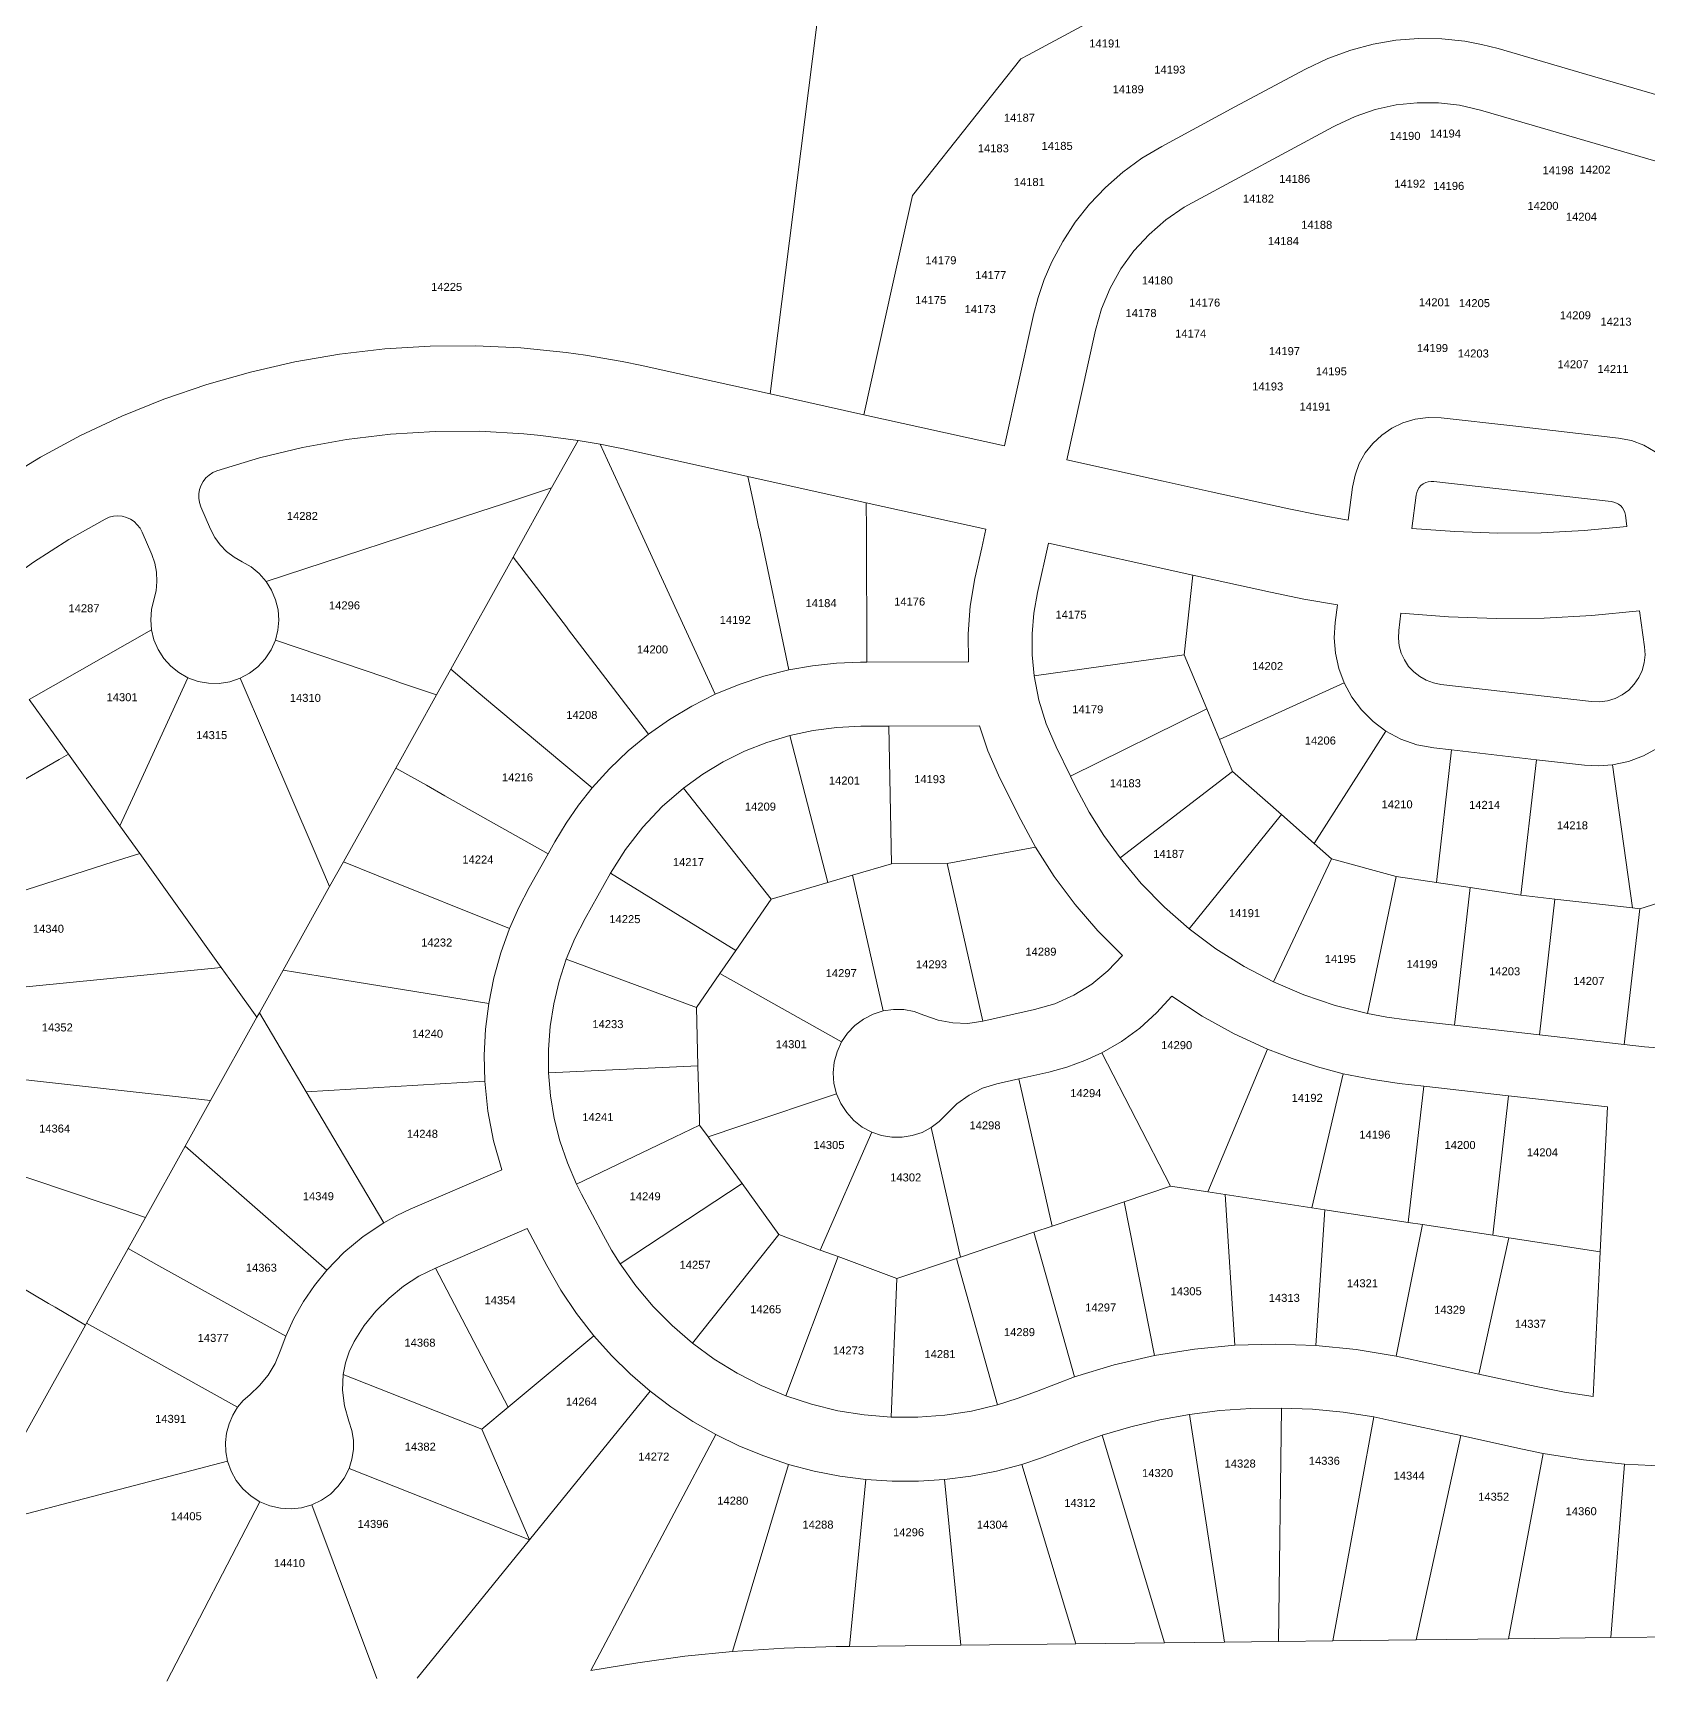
# Model space of a CAD drawing. Header units: feet. Extents: x 865220 to 2866543, y -2240498 to 973965.
# Drawn here: x 2856138 to 2857651, y 963421 to 964966 of the extents above; entities that cross this region are included whole.
import ezdxf
from ezdxf.enums import TextEntityAlignment as Align

# ---------------------------------------------------------------- set-up
doc = ezdxf.new("R2010")
doc.units = ezdxf.units.FT
doc.header["$LTSCALE"] = 0.015
doc.header["$MEASUREMENT"] = 0
doc.layers.add('Dakota County Addresses', color=7, linetype='Continuous')
doc.layers.add('Dakota County Parcels', color=7, linetype='Continuous')
doc.styles.add('Dimensions 100', font='arial.ttf')

# ---------------------------------------------------------------- blocks, each defined once
blk = doc.blocks.new('ACMAP_ANN_TEMPLATE_Dakota County Addresses')
at = {"layer": 'Dakota County Addresses', "style": 'Dimensions 100'}
blk.add_attdef('DakotaCountyAddress', text='', height=50, dxfattribs=at).set_placement((0, 0), align=Align.CENTER)

msp = doc.modelspace()

# ---------------------------------------------------------------- linework, layer by layer
at = {"layer": 'Dakota County Parcels', "lineweight": 5, "ltscale": 100}
for p, q in [((2856906.6, 965242.1), (2856828.7, 964627.4)), ((2857200.3, 965015.1), (2857070.8, 964945.4)), ((2857070.8, 964945.4), (2857063.6, 964941.5)), ((2857599.4, 964925.4), (2857511, 964951.1)), ((2857063.6, 964941.5), (2856962.1, 964813.4)), ((2857330.3, 964931.9), (2857264.2, 964896.4)), ((2857725, 964888.8), (2857599.4, 964925.4)), ((2857264.2, 964896.4), (2857195.7, 964859.5)), ((2857525.7, 964884.3), (2857494.3, 964893.5)), ((2857668.4, 964842.8), (2857525.7, 964884.3)), ((2857356.3, 964877.8), (2857224.1, 964806.7)), ((2857358.7, 964879.1), (2857356.3, 964877.8)), ((2856962.1, 964813.4), (2856943.5, 964729.5)), ((2857224.1, 964806.7), (2857216.7, 964802.5)), ((2856943.5, 964729.5), (2856916.6, 964607.9)), ((2857075.2, 964700.1), (2857048.3, 964578.8)), ((2857075.2, 964700.3), (2857075.2, 964700.1)), ((2857133.7, 964687.1), (2857106.8, 964565.8)), ((2856708.7, 964654), (2856690.1, 964657.9)), ((2856916.6, 964607.9), (2856828.7, 964627.4)), ((2857048.3, 964578.8), (2856916.6, 964607.9)), ((2857457.4, 964605.1), (2857524.6, 964597.4)), ((2857623.7, 964586.1), (2857524.6, 964597.4)), ((2856624.1, 964539.3), (2856649, 964583.9)), ((2856669.7, 964580.4), (2856649, 964583.9)), ((2856808, 964550.1), (2856691.4, 964575.9)), ((2857197.1, 964545.8), (2857106.8, 964565.8)), ((2856918.9, 964525.5), (2856808, 964550.1)), ((2857242.1, 964535.8), (2857197.1, 964545.8)), ((2857450.6, 964545.5), (2857616.9, 964526.5)), ((2856588.1, 964474.5), (2856624.1, 964539.3)), ((2857242.1, 964535.8), (2857314.8, 964519.7)), ((2857370.5, 964509.1), (2857374.5, 964540.1)), ((2857430, 964501.4), (2857434, 964532.5)), ((2856304.5, 964500.7), (2856295.5, 964521.7)), ((2856556.8, 964517.2), (2856356.7, 964451.5)), ((2857030.9, 964500.7), (2856918.9, 964525.5)), ((2857630.1, 964513.8), (2857631.6, 964503.2)), ((2856249.4, 964477), (2856240.4, 964498)), ((2857089.5, 964487.7), (2857079.2, 964441.4)), ((2857224.8, 964457.7), (2857089.5, 964487.7)), ((2856529.5, 964369.3), (2856588.1, 964474.5)), ((2857224.8, 964457.7), (2857216.8, 964383)), ((2857224.8, 964457.7), (2857297.5, 964441.6)), ((2857360.3, 964429.7), (2857358.2, 964413.3)), ((2857419.8, 964422), (2857417.7, 964405.6)), ((2857648.1, 964390.3), (2857643.2, 964424)), ((2856134.7, 964341.1), (2856249.2, 964406.3)), ((2856468.6, 964361.5), (2856365.2, 964396.6)), ((2856919.4, 964375.9), (2856913.5, 964375.9)), ((2857014.6, 964376.3), (2856919.4, 964375.9)), ((2857216.8, 964383), (2857076.2, 964363.3)), ((2857216.8, 964383), (2857237.8, 964332.2)), ((2856231.4, 964248.2), (2856283.3, 964361.4)), ((2856381.5, 964245.9), (2856332.1, 964360.9)), ((2856516.1, 964345.3), (2856529.5, 964369.3)), ((2856478, 964276.8), (2856516.1, 964345.3)), ((2857249.7, 964303.5), (2857366.7, 964356.5)), ((2857457.3, 964355.2), (2857598.5, 964339.1)), ((2856171.4, 964289.7), (2856134.7, 964341.1)), ((2857237.8, 964332.2), (2857110.1, 964269.3)), ((2857237.8, 964332.2), (2857249.7, 964303.5)), ((2856939.9, 964316), (2856913.7, 964315.9)), ((2857025, 964316.3), (2856939.9, 964316)), ((2856942.5, 964187.1), (2856939.9, 964316)), ((2856847.1, 964307.3), (2856882.8, 964169.5)), ((2857096.7, 964296.7), (2857110.1, 964269.3)), ((2857249.7, 964303.5), (2857262.1, 964273.6)), ((2857338.4, 964206.2), (2857405.8, 964311.4)), ((2856190.1, 964263.6), (2856171.4, 964289.7)), ((2857450.5, 964295.6), (2857467.3, 964293.7)), ((2857453.1, 964169.5), (2857467.3, 964293.7)), ((2857467.3, 964293.7), (2857546.7, 964284.6)), ((2857532.3, 964157.5), (2857546.7, 964284.6)), ((2857546.7, 964284.6), (2857591.8, 964279.5)), ((2856429, 964188.9), (2856478, 964276.8)), ((2857042.8, 964270.2), (2857061.5, 964232.3)), ((2857110.1, 964269.3), (2857115.6, 964258.3)), ((2857262.1, 964273.6), (2857156.6, 964192.5)), ((2857308, 964233.1), (2857262.1, 964273.6)), ((2857636.8, 964145.6), (2857618.1, 964279.8)), ((2856219.6, 964222.5), (2856190.1, 964263.6)), ((2856829.7, 964153.8), (2856747.6, 964257.9)), ((2856219.6, 964222.5), (2856231.4, 964248.2)), ((2856238.1, 964196.7), (2856219.6, 964222.5)), ((2857077.5, 964202.6), (2857061.5, 964232.3)), ((2857308, 964233.1), (2857221.5, 964126)), ((2857338.4, 964206.2), (2857308, 964233.1)), ((2856627, 964207.5), (2856620.9, 964196.5)), ((2857338.4, 964206.2), (2857354.9, 964191.6)), ((2856213.4, 964188.8), (2856089.6, 964149)), ((2856238.1, 964196.7), (2856213.4, 964188.8)), ((2856314.6, 964089.8), (2856238.1, 964196.7)), ((2856416.1, 964165.6), (2856429, 964188.9)), ((2856620.9, 964196.5), (2856603.1, 964164.9)), ((2856994.8, 964187.3), (2857077.5, 964202.6)), ((2857300.3, 964076.5), (2857354.9, 964191.6)), ((2857354.9, 964191.6), (2857415.4, 964175.2)), ((2856679.3, 964178.1), (2856655.4, 964135.6)), ((2856679.3, 964178.1), (2856796.7, 964105.9)), ((2856882.8, 964169.5), (2856906, 964176.3)), ((2856906, 964176.3), (2856942.5, 964187.1)), ((2856934.7, 964049.1), (2856906, 964176.3)), ((2856942.5, 964187.1), (2856994.8, 964187.3)), ((2857028.1, 964039.4), (2856994.8, 964187.3)), ((2857415.4, 964175.2), (2857388.4, 964046.8)), ((2857415.4, 964175.2), (2857453.1, 964169.5)), ((2856372.5, 964087.4), (2856416.1, 964165.6)), ((2856829.7, 964153.8), (2856882.8, 964169.5)), ((2857453.1, 964169.5), (2857484.8, 964164.7)), ((2857470.1, 964035.7), (2857484.8, 964164.7)), ((2857484.8, 964164.7), (2857532.3, 964157.5)), ((2857532.3, 964157.5), (2857564.1, 964153.8)), ((2857643.6, 964144.8), (2857703.5, 964163.9)), ((2856796.7, 964105.9), (2856829.7, 964153.8)), ((2857549.6, 964026.7), (2857564.1, 964153.8)), ((2857564.1, 964153.8), (2857636.8, 964145.6)), ((2857643.6, 964144.8), (2857629.1, 964017.6)), ((2857636.8, 964145.6), (2857643.6, 964144.8)), ((2856759.7, 964052.3), (2856637.8, 964097.6)), ((2856781.7, 964084.2), (2856796.7, 964105.9)), ((2856235.6, 964082), (2856106.2, 964069.1)), ((2856314.6, 964089.8), (2856235.6, 964082)), ((2856350.3, 964047.4), (2856372.5, 964087.4)), ((2856759.7, 964052.3), (2856781.7, 964084.2)), ((2856895.6, 964020), (2856781.7, 964084.2)), ((2856761.2, 963997.5), (2856759.7, 964052.3)), ((2857076.6, 964050.4), (2857028.1, 964039.4)), ((2856304.4, 963965.1), (2856348, 964043.3)), ((2856348, 964043.3), (2856350.3, 964047.4)), ((2857425, 964040.9), (2857470.1, 964035.7)), ((2857470.1, 964035.7), (2857549.6, 964026.7)), ((2857549.6, 964026.7), (2857629.1, 964017.6)), ((2857139.5, 964009.9), (2857204, 963884.9)), ((2857294.7, 964013.3), (2857238.9, 963879.5)), ((2857629.1, 964017.6), (2857647.9, 964015.5)), ((2856761.2, 963997.5), (2856621.1, 963991.2)), ((2857089.8, 963991.8), (2857061.8, 963985.5)), ((2857336.4, 963864.7), (2857365.8, 963990.3)), ((2856234.9, 963972.9), (2856105.7, 963987.4)), ((2856561.5, 963983.4), (2856394.2, 963973.2)), ((2856466.8, 963850.6), (2856394.2, 963973.2)), ((2857061.8, 963985.5), (2857041.3, 963980.9)), ((2857061.8, 963985.5), (2857092.9, 963847.3)), ((2857441.2, 963978.6), (2857418.2, 963981.2)), ((2857426.7, 963850.9), (2857441.2, 963978.6)), ((2857520.7, 963969.6), (2857441.2, 963978.6)), ((2856280.7, 963922.4), (2856304.4, 963965.1)), ((2857505.8, 963838.8), (2857520.7, 963969.6)), ((2857613.2, 963959.1), (2857520.7, 963969.6)), ((2857606.6, 963823.4), (2857613.2, 963959.1)), ((2856770.6, 963931.1), (2856762.7, 963942)), ((2856924, 963935.6), (2856875.8, 963825)), ((2856979.8, 963939.8), (2857007.2, 963818.4)), ((2856243.5, 963855.6), (2856280.7, 963922.4)), ((2856204.9, 963868.6), (2856088.1, 963907.7)), ((2856577.4, 963900.3), (2856491.6, 963863.2)), ((2856647.3, 963886.8), (2856652.1, 963877.2)), ((2856688.4, 963811.9), (2856802.5, 963887.2)), ((2856802.5, 963887.2), (2856837.1, 963839.4)), ((2857160.5, 963870.2), (2857204, 963884.9)), ((2857238.9, 963879.5), (2857255.1, 963877.1)), ((2856652.1, 963877.2), (2856672.6, 963838.5)), ((2857092.9, 963847.3), (2857160.5, 963870.2)), ((2857160.5, 963870.2), (2857188.8, 963726)), ((2857255.1, 963877.1), (2857336.4, 963864.7)), ((2857255.1, 963877.1), (2857264.1, 963735.8)), ((2857336.4, 963864.7), (2857348.6, 963862.8)), ((2856227.2, 963826.3), (2856243.5, 963855.6)), ((2857348.6, 963862.8), (2857340, 963735.6)), ((2857348.6, 963862.8), (2857426.7, 963850.9)), ((2857440, 963848.8), (2857415.2, 963725.5)), ((2857426.7, 963850.9), (2857440, 963848.8)), ((2857440, 963848.8), (2857505.8, 963838.8)), ((2856152.8, 963775), (2856054.1, 963833.5)), ((2856601.2, 963845.3), (2856515.4, 963808.1)), ((2856601.2, 963845.3), (2856619.6, 963810.5)), ((2856837.1, 963839.4), (2856756.2, 963737.7)), ((2856837.1, 963839.4), (2856875.8, 963825)), ((2857007.2, 963818.4), (2857075.9, 963841.6)), ((2857075.9, 963841.6), (2857092.9, 963847.3)), ((2857075.9, 963841.6), (2857114, 963706)), ((2857520.8, 963836.5), (2857492.9, 963708.7)), ((2857505.8, 963838.8), (2857520.8, 963836.5)), ((2857520.8, 963836.5), (2857606.6, 963823.4)), ((2856188.3, 963756.4), (2856227.2, 963826.3)), ((2856892.4, 963818.8), (2856843.6, 963688.3)), ((2856875.8, 963825), (2856892.4, 963818.8)), ((2856892.4, 963818.8), (2856947.6, 963798.2)), ((2857003.5, 963817.1), (2857007.2, 963818.4)), ((2857600, 963687.7), (2857606.6, 963823.4)), ((2856515.4, 963808.1), (2856583.5, 963677.7)), ((2856947.6, 963798.2), (2857003.5, 963817.1)), ((2857003.5, 963817.1), (2857041.9, 963680)), ((2856947.6, 963798.2), (2856942.1, 963668.3)), ((2856187.3, 963754.6), (2856188.3, 963756.4)), ((2856130.4, 963652.4), (2856187.3, 963754.6)), ((2856374.9, 963744.1), (2856369.8, 963730.1)), ((2856663.7, 963744.6), (2856583.5, 963677.7)), ((2857415.2, 963725.5), (2857424.2, 963723.6)), ((2857424.2, 963723.6), (2857492.9, 963708.7)), ((2856428.8, 963708.4), (2856558.7, 963657)), ((2857078.3, 963692.5), (2857114, 963706)), ((2857492.9, 963708.7), (2857546.4, 963697)), ((2856603.3, 963553.4), (2856716.3, 963692.8)), ((2856583.5, 963677.7), (2856558.7, 963657)), ((2857221.6, 963670.9), (2857254.4, 963457.5)), ((2857308, 963676.9), (2857305, 963458.1)), ((2857394.3, 963668.5), (2857355.9, 963458.7)), ((2857394.3, 963668.5), (2857411.4, 963665)), ((2857411.4, 963665), (2857475.8, 963651)), ((2856603.3, 963553.4), (2856558.7, 963657)), ((2856777.8, 963652.1), (2856660.8, 963430.8)), ((2857140, 963651.5), (2857198.4, 963456.9)), ((2857475.8, 963651), (2857434.1, 963459.6)), ((2857475.8, 963651), (2857533.7, 963638.4)), ((2857553.2, 963634.4), (2857520.5, 963460.6)), ((2857533.7, 963638.4), (2857553.2, 963634.4)), ((2856603.3, 963553.4), (2856434.3, 963620.3)), ((2856846.1, 963624.1), (2856793.4, 963448.6)), ((2857064.7, 963624.1), (2857115.2, 963455.9)), ((2857629.2, 963624.4), (2857616.6, 963461.7)), ((2856918.5, 963609.9), (2856903.2, 963453.4)), ((2856992.3, 963609.8), (2857007.4, 963454.6)), ((2856350.8, 963589.1), (2856263.6, 963421)), ((2856399.5, 963586.1), (2856460.3, 963423.3)), ((2856603.3, 963553.4), (2856498.2, 963423.7)), ((2857616.6, 963461.7), (2857708.2, 963462.8)), ((2856890.6, 963453.3), (2856903.2, 963453.4)), ((2856903.2, 963453.4), (2857007.4, 963454.6)), ((2857007.4, 963454.6), (2857115.2, 963455.9)), ((2857115.2, 963455.9), (2857198.4, 963456.9)), ((2857198.4, 963456.9), (2857254.4, 963457.5)), ((2857254.4, 963457.5), (2857305, 963458.1)), ((2857305, 963458.1), (2857355.9, 963458.7)), ((2857355.9, 963458.7), (2857434.1, 963459.6)), ((2857434.1, 963459.6), (2857520.5, 963460.6)), ((2857520.5, 963460.6), (2857616.6, 963461.7))]:
    msp.add_line(p, q, dxfattribs=at)
for points in [[(2857372.9, 964949.8), (2857351.2, 964941.9), (2857330.3, 964931.9)], [(2857479.6, 964958), (2857458.1, 964960.2), (2857436.6, 964960.5), (2857415, 964958.9), (2857393.8, 964955.3), (2857372.9, 964949.8)], [(2857511, 964951.1), (2857495.4, 964955), (2857479.6, 964958)], [(2857494.3, 964893.5), (2857474.8, 964898), (2857455, 964900.3), (2857435, 964900.4), (2857415.2, 964898.3), (2857395.7, 964894), (2857376.8, 964887.6), (2857358.7, 964879.1)], [(2857195.7, 964859.5), (2857176.9, 964848.3), (2857159.2, 964835.3)], [(2857159.2, 964835.3), (2857143, 964821), (2857128.1, 964805.4), (2857114.7, 964788.5), (2857102.9, 964770.4), (2857092.7, 964751.3)], [(2857216.7, 964802.5), (2857199.5, 964790.7), (2857183.8, 964777), (2857169.7, 964761.6), (2857157.5, 964744.7), (2857147.4, 964726.5), (2857139.4, 964707.2), (2857133.7, 964687.1)], [(2857092.7, 964751.3), (2857085.6, 964734.8), (2857079.8, 964717.7), (2857075.2, 964700.3)], [(2856637.6, 964666.4), (2856595.3, 964670.6), (2856552.7, 964672.5), (2856510.2, 964672.2), (2856467.7, 964669.6), (2856425.4, 964664.6), (2856383.5, 964657.5), (2856342, 964648), (2856301, 964636.4), (2856260.8, 964622.5), (2856221.3, 964606.5), (2856182.8, 964588.4), (2856145.3, 964568.3), (2856109, 964546.1)], [(2856690.1, 964657.9), (2856655.7, 964663.8), (2856637.6, 964666.4)], [(2856828.7, 964627.4), (2856723.8, 964650.6), (2856708.7, 964654)], [(2857421.6, 964600.4), (2857433.2, 964603.9), (2857445.2, 964605.5), (2857457.4, 964605.1)], [(2856310.5, 964555.3), (2856350.3, 964567.5), (2856390.8, 964577.3), (2856431.8, 964584.7), (2856473.2, 964589.7), (2856514.8, 964592.3), (2856556.4, 964592.4), (2856598, 964590.1)], [(2856598, 964590.1), (2856613.8, 964588.6), (2856649, 964583.9)], [(2857374.5, 964540.1), (2857376.8, 964551.3), (2857380.8, 964562.1), (2857386.4, 964572.1), (2857393.5, 964581.1), (2857401.8, 964588.9), (2857411.3, 964595.4), (2857421.6, 964600.4)], [(2856691.4, 964575.9), (2856683.2, 964577.7), (2856669.7, 964580.4)], [(2856669.7, 964580.4), (2856676.5, 964565.5), (2856713.2, 964485.4), (2856713.3, 964485.3), (2856721.6, 964467), (2856721.7, 964466.9), (2856777.2, 964345.9)], [(2857623.7, 964586.1), (2857635.8, 964583.8), (2857647.3, 964579.4), (2857657.9, 964573.3), (2857667.4, 964565.5), (2857675.5, 964556.3), (2857682, 964545.8), (2857686.7, 964534.5), (2857689.4, 964522.5)], [(2856310.5, 964555.3), (2856306.7, 964553.7), (2856303.2, 964551.4), (2856300.2, 964548.7), (2856297.6, 964545.4), (2856295.6, 964541.8), (2856294.3, 964537.9), (2856293.6, 964533.9), (2856293.5, 964529.7), (2856294.2, 964525.7), (2856295.5, 964521.7)], [(2856808, 964550.1), (2856814.1, 964521.2), (2856818.3, 964501.4), (2856818.4, 964501.2), (2856846.4, 964368.7)], [(2857434, 964532.5), (2857434.6, 964535), (2857435.5, 964537.4), (2857436.9, 964539.6), (2857438.6, 964541.5), (2857440.7, 964543.1), (2857443, 964544.3), (2857445.4, 964545.2), (2857448, 964545.5), (2857450.6, 964545.5)], [(2856624.1, 964539.3), (2856577.9, 964524.1), (2856556.8, 964517.2)], [(2856205.7, 964510.2), (2856209.5, 964511.9), (2856213.5, 964512.8), (2856217.6, 964513.1), (2856221.7, 964512.8), (2856225.7, 964511.7), (2856229.5, 964510), (2856232.9, 964507.8), (2856235.9, 964504.9), (2856238.5, 964501.7), (2856240.4, 964498)], [(2856918.9, 964525.5), (2856919, 964500.5), (2856919.4, 964375.9)], [(2857314.8, 964519.7), (2857342.6, 964514), (2857370.5, 964509.1)], [(2857616.9, 964526.5), (2857619.4, 964526.1), (2857621.7, 964525.2), (2857623.8, 964524), (2857625.7, 964522.4), (2857627.3, 964520.6), (2857628.6, 964518.5), (2857629.5, 964516.2), (2857630.1, 964513.8)], [(2856076.4, 964422.3), (2856106.9, 964447), (2856138.7, 964469.9), (2856171.6, 964491), (2856205.7, 964510.2)], [(2856304.5, 964500.7), (2856308.5, 964493), (2856313.6, 964486), (2856319.6, 964479.8), (2856326.5, 964474.5), (2856334, 964470.2)], [(2857030.9, 964500.7), (2857027, 964483.1), (2857020.7, 964454.4)], [(2857430, 964501.4), (2857470.3, 964498.4), (2857510.7, 964497), (2857551.1, 964497.4), (2857591.4, 964499.4), (2857631.6, 964503.2)], [(2856251.4, 964434.6), (2856253.4, 964443), (2856254.3, 964451.7), (2856253.9, 964460.3), (2856252.3, 964468.8), (2856249.4, 964477)], [(2856334, 964470.2), (2856342.6, 964465.3), (2856350.2, 964459), (2856356.7, 964451.5)], [(2856588.1, 964474.5), (2856609.9, 964445.9), (2856626.7, 964423.8), (2856638.9, 964407.9), (2856639, 964407.6), (2856714.7, 964308.4)], [(2856356.7, 964451.5), (2856361.7, 964443.4), (2856365.4, 964434.5), (2856367.7, 964425.1), (2856368.4, 964415.5), (2856367.5, 964406), (2856365.2, 964396.6)], [(2857020.7, 964454.4), (2857016.2, 964428.6), (2857014.2, 964402.5), (2857014.6, 964376.3)], [(2857076.2, 964363.3), (2857074.3, 964382.8), (2857074.2, 964402.5), (2857075.9, 964422.1), (2857079.2, 964441.4)], [(2857297.5, 964441.6), (2857328.8, 964435.2), (2857360.3, 964429.7)], [(2856249.2, 964406.3), (2856248.4, 964415.8), (2856249.1, 964425.3), (2856251.4, 964434.6)], [(2857419.8, 964422), (2857464.5, 964418.6), (2857509.2, 964417), (2857554, 964417.4), (2857598.7, 964419.8), (2857643.2, 964424)], [(2856283.3, 964361.4), (2856274.8, 964366.2), (2856267.2, 964372.3), (2856260.7, 964379.6), (2856255.4, 964387.8), (2856251.5, 964396.8), (2856249.2, 964406.3)], [(2857358.2, 964413.3), (2857357.4, 964398.8), (2857358.5, 964384.3), (2857361.7, 964370.1), (2857366.7, 964356.5)], [(2857417.7, 964405.6), (2857417.4, 964398.5), (2857418.2, 964391.4), (2857420, 964384.6), (2857423, 964378.1), (2857426.9, 964372.1), (2857431.8, 964366.9), (2857437.4, 964362.5), (2857443.6, 964359), (2857450.3, 964356.5), (2857457.3, 964355.2)], [(2856365.2, 964396.6), (2856361.2, 964387.5), (2856355.7, 964379.1), (2856348.9, 964371.7), (2856340.9, 964365.6), (2856332.1, 964360.9)], [(2857598.5, 964339.1), (2857606, 964338.9), (2857613.4, 964339.9), (2857620.6, 964342.1), (2857627.2, 964345.5), (2857633.2, 964349.9), (2857638.4, 964355.3), (2857642.7, 964361.5), (2857645.8, 964368.2), (2857647.8, 964375.4), (2857648.6, 964382.9), (2857648.1, 964390.3)], [(2856913.5, 964375.9), (2856891, 964375), (2856868.6, 964372.7), (2856846.4, 964368.7)], [(2856332.1, 964360.9), (2856322.6, 964357.7), (2856312.7, 964356.1), (2856302.6, 964356.2), (2856292.8, 964358), (2856283.3, 964361.4)], [(2856516.1, 964345.3), (2856484.4, 964356.1), (2856468.6, 964361.5)], [(2856662, 964258.1), (2856570.8, 964334.6), (2856555.2, 964347.7), (2856529.5, 964369.3)], [(2856846.4, 964368.7), (2856822.8, 964362.8), (2856799.7, 964355.2), (2856777.2, 964345.9)], [(2857096.7, 964296.7), (2857087.5, 964318.1), (2857080.6, 964340.4), (2857076.2, 964363.3)], [(2856777.2, 964345.9), (2856755.5, 964334.9), (2856734.6, 964322.4), (2856714.7, 964308.4)], [(2857366.7, 964356.5), (2857373.9, 964343.3), (2857383, 964331.2), (2857393.7, 964320.5), (2857405.8, 964311.4)], [(2856913.7, 964315.9), (2856891.3, 964314.9), (2856869.1, 964312), (2856847.1, 964307.3)], [(2857025, 964316.3), (2857032.9, 964292.8), (2857042.8, 964270.2)], [(2856714.7, 964308.4), (2856695.9, 964292.9), (2856678.3, 964276.1), (2856662, 964258.1)], [(2856847.1, 964307.3), (2856825.7, 964300.8), (2856804.9, 964292.6), (2856784.9, 964282.6), (2856765.7, 964271), (2856747.6, 964257.9)], [(2857405.8, 964311.4), (2857419.8, 964303.9), (2857434.8, 964298.6), (2857450.5, 964295.6)], [(2857618.1, 964279.8), (2857632.9, 964283), (2857647, 964288.2), (2857660.3, 964295.4), (2857672.4, 964304.5)], [(2856171.4, 964289.7), (2856162.7, 964284.7), (2856056.6, 964223.7)], [(2856620.9, 964196.5), (2856524.1, 964250.8), (2856506.7, 964260.6), (2856478, 964276.8)], [(2857591.8, 964279.5), (2857604.9, 964278.8), (2857618.1, 964279.8)], [(2856662, 964258.1), (2856649.3, 964241.9), (2856637.6, 964225.1), (2856627, 964207.5)], [(2856747.6, 964257.9), (2856727.6, 964240.6), (2856709.5, 964221.4), (2856693.4, 964200.5), (2856679.3, 964178.1)], [(2857156.6, 964192.5), (2857141.5, 964213.5), (2857127.8, 964235.5), (2857115.6, 964258.3)], [(2856416.1, 964165.6), (2856399.6, 964203.9), (2856381.5, 964245.9)], [(2856584.7, 964126.4), (2856459.9, 964176.5), (2856429, 964188.9)], [(2857158.8, 964101.1), (2857135.8, 964124.2), (2857114.5, 964148.9), (2857095, 964175.1), (2857077.5, 964202.6)], [(2857221.5, 964126), (2857198.2, 964146.4), (2857176.4, 964168.6), (2857156.6, 964192.5)], [(2856603.1, 964164.9), (2856593.3, 964146), (2856584.7, 964126.4)], [(2856655.4, 964135.6), (2856645.9, 964116.9), (2856637.8, 964097.6)], [(2856584.7, 964126.4), (2856576.4, 964103.5), (2856569.9, 964080), (2856565.1, 964056.2)], [(2857300.3, 964076.5), (2857272.8, 964090.9), (2857246.5, 964107.4), (2857221.5, 964126)], [(2856621.1, 963991.2), (2856621, 964012.9), (2856622.7, 964034.5), (2856626, 964055.9), (2856631.1, 964077), (2856637.8, 964097.6)], [(2857076.6, 964050.4), (2857095.5, 964055.9), (2857113.4, 964064), (2857130.1, 964074.3), (2857145.3, 964086.7), (2857158.8, 964101.1)], [(2856348, 964043.3), (2856326.7, 964072.9), (2856314.6, 964089.8)], [(2856565.1, 964056.2), (2856407.2, 964081.8), (2856372.5, 964087.4)], [(2857388.4, 964046.8), (2857358.3, 964054.3), (2857328.9, 964064.3), (2857300.3, 964076.5)], [(2856565.1, 964056.2), (2856562.1, 964032), (2856560.9, 964007.7), (2856561.5, 963983.4)], [(2856934.7, 964049.1), (2856944.4, 964050.5), (2856954.1, 964050.3), (2856963.7, 964048.5), (2856972.8, 964045.2)], [(2857139.5, 964009.9), (2857157.9, 964020.6), (2857175.1, 964033.1), (2857190.9, 964047.3), (2857205.2, 964063.1)], [(2857294.7, 964013.3), (2857263.6, 964027.7), (2857233.7, 964044.3), (2857205.2, 964063.1)], [(2856394.2, 963973.2), (2856369.7, 964014.5), (2856350.3, 964047.4)], [(2856895.6, 964020), (2856901.3, 964028.3), (2856908.2, 964035.5), (2856916.2, 964041.5), (2856925.2, 964046.1), (2856934.7, 964049.1)], [(2857028.1, 964039.4), (2857014.1, 964037.4), (2857000, 964037.8), (2856986.1, 964040.4), (2856972.8, 964045.2)], [(2857425, 964040.9), (2857406.6, 964043.4), (2857388.4, 964046.8)], [(2856891, 963971.5), (2856888.6, 963981.2), (2856887.9, 963991.2), (2856888.9, 964001.2), (2856891.5, 964010.9), (2856895.6, 964020)], [(2857139.5, 964009.9), (2857123.5, 964002.5), (2857106.9, 963996.4), (2857089.8, 963991.8)], [(2857365.8, 963990.3), (2857341.7, 963996.7), (2857317.9, 964004.4), (2857294.7, 964013.3)], [(2857647.9, 964015.5), (2857672.7, 964013.7), (2857697.7, 964013.9), (2857722.5, 964016.1)], [(2856647.3, 963886.8), (2856638.8, 963906.7), (2856631.8, 963927.2), (2856626.5, 963948.2), (2856623, 963969.6), (2856621.1, 963991.2)], [(2856762.7, 963942), (2856762.5, 963947.3), (2856761.2, 963997.5)], [(2857418.2, 963981.2), (2857391.9, 963985), (2857365.8, 963990.3)], [(2856304.4, 963965.1), (2856268.9, 963969.1), (2856234.9, 963972.9)], [(2856561.5, 963983.4), (2856564.4, 963955.3), (2856569.7, 963927.5), (2856577.4, 963900.3)], [(2856993.8, 963952), (2857003.8, 963962), (2857015.2, 963970.3), (2857027.8, 963976.7), (2857041.3, 963980.9)], [(2856891, 963971.5), (2856801.2, 963941.3), (2856770.6, 963931.1)], [(2856924, 963935.6), (2856915.1, 963940.3), (2856907.2, 963946.5), (2856900.5, 963953.9), (2856895, 963962.3), (2856891, 963971.5)], [(2856762.7, 963942), (2856739.1, 963930.7), (2856647.3, 963886.8)], [(2856993.8, 963952), (2856987.3, 963945.4), (2856979.8, 963939.8)], [(2856770.6, 963931.1), (2856774.9, 963925.2), (2856802.5, 963887.2)], [(2856979.8, 963939.8), (2856971.2, 963935.3), (2856962, 963932.3), (2856952.4, 963930.8), (2856942.7, 963930.8), (2856933.2, 963932.4), (2856924, 963935.6)], [(2856413.3, 963806.2), (2856306.1, 963900.2), (2856280.7, 963922.4)], [(2857238.9, 963879.5), (2857238.9, 963879.5), (2857204, 963884.9)], [(2856243.5, 963855.6), (2856211.7, 963866.3), (2856204.9, 963868.6)], [(2856466.8, 963850.6), (2856447.4, 963837.7), (2856429.5, 963822.8), (2856413.3, 963806.2)], [(2856491.6, 963863.2), (2856479, 963857.3), (2856466.8, 963850.6)], [(2856688.4, 963811.9), (2856680.2, 963825), (2856672.6, 963838.5)], [(2856374.9, 963744.1), (2856256, 963810.3), (2856227.2, 963826.3)], [(2856413.3, 963806.2), (2856401.8, 963791.9), (2856391.5, 963776.7), (2856382.5, 963760.7), (2856374.9, 963744.1)], [(2856515.4, 963808.1), (2856499.8, 963800.4), (2856485.2, 963791), (2856471.7, 963780), (2856459.4, 963767.7), (2856448.5, 963754.1), (2856439.2, 963739.4)], [(2856663.7, 963744.6), (2856647.5, 963765.5), (2856632.8, 963787.5), (2856619.6, 963810.5)], [(2856756.2, 963737.7), (2856737.1, 963754.2), (2856719.3, 963772.1), (2856703.1, 963791.4), (2856688.4, 963811.9)], [(2856187.3, 963754.6), (2856158.9, 963771.4), (2856152.8, 963775)], [(2856329.9, 963677.6), (2856217.1, 963740.4), (2856188.3, 963756.4)], [(2856663.7, 963744.6), (2856680.1, 963726.2), (2856697.7, 963708.9), (2856716.3, 963692.8)], [(2856341.2, 963689.4), (2856350.5, 963697.9), (2856358.5, 963707.7), (2856364.9, 963718.5), (2856369.8, 963730.1)], [(2856428.8, 963708.4), (2856430.9, 963719.2), (2856434.4, 963729.6), (2856439.2, 963739.4)], [(2856843.6, 963688.3), (2856820.4, 963698), (2856797.9, 963709.5), (2856776.5, 963722.8), (2856756.2, 963737.7)], [(2857114, 963706), (2857151.1, 963717.3), (2857188.8, 963726)], [(2857188.8, 963726), (2857226.3, 963732.1), (2857264.1, 963735.8)], [(2857264.1, 963735.8), (2857302.1, 963736.9), (2857340, 963735.6)], [(2857340, 963735.6), (2857377.8, 963731.8), (2857415.2, 963725.5)], [(2856434.2, 963664.6), (2856429.9, 963678.8), (2856428.1, 963693.6), (2856428.8, 963708.4)], [(2857546.4, 963697), (2857573.1, 963691.8), (2857600, 963687.7)], [(2856329.9, 963677.6), (2856335.2, 963683.8), (2856341.2, 963689.4)], [(2856716.3, 963692.8), (2856735.9, 963677.9), (2856756.5, 963664.4), (2856777.8, 963652.1)], [(2856942.1, 963668.3), (2856917, 963670.4), (2856892.1, 963674.4), (2856867.6, 963680.4), (2856843.6, 963688.3)], [(2857041.9, 963680), (2857017.4, 963674.1), (2856992.5, 963670.2), (2856967.3, 963668.3), (2856942.1, 963668.3)], [(2857078.3, 963692.5), (2857060.3, 963685.7), (2857041.9, 963680)], [(2856320.4, 963627.2), (2856318.8, 963635.8), (2856318.5, 963644.7), (2856319.5, 963653.4), (2856321.8, 963662), (2856325.3, 963670.1), (2856329.9, 963677.6)], [(2856434.2, 963664.6), (2856436.9, 963655.9), (2856438.3, 963646.9), (2856438.3, 963637.9), (2856437, 963628.9), (2856434.3, 963620.3)], [(2857140, 963651.5), (2857166.8, 963659.4), (2857194, 963665.9), (2857221.6, 963670.9)], [(2857221.6, 963670.9), (2857250.2, 963674.5), (2857279.1, 963676.5), (2857308, 963676.9)], [(2857308, 963676.9), (2857336.9, 963675.7), (2857365.7, 963672.9), (2857394.3, 963668.5)], [(2856777.8, 963652.1), (2856800, 963641.3), (2856822.8, 963632), (2856846.1, 963624.1)], [(2857101.3, 963637.1), (2857120.5, 963644.7), (2857140, 963651.5)], [(2857064.7, 963624.1), (2857083.1, 963630.1), (2857101.3, 963637.1)], [(2857553.2, 963634.4), (2857591, 963628.4), (2857629.2, 963624.4)], [(2856320.4, 963627.2), (2856125.8, 963576.3), (2856081.6, 963564.8)], [(2856350.8, 963589.1), (2856342.4, 963594.4), (2856334.9, 963601.1), (2856328.6, 963608.9), (2856323.8, 963617.7), (2856320.4, 963627.2)], [(2856434.3, 963620.3), (2856429.8, 963611.3), (2856423.9, 963603.2), (2856416.8, 963596.1), (2856408.5, 963590.4), (2856399.5, 963586.1)], [(2856846.1, 963624.1), (2856869.9, 963617.8), (2856894.1, 963613.1), (2856918.5, 963609.9)], [(2856992.3, 963609.8), (2857016.7, 963613), (2857040.9, 963617.8), (2857064.7, 963624.1)], [(2857629.2, 963624.4), (2857667.7, 963622.5), (2857706.4, 963622.7)], [(2856918.5, 963609.9), (2856943.1, 963608.3), (2856967.7, 963608.3), (2856992.3, 963609.8)], [(2856399.5, 963586.1), (2856389.8, 963583.4), (2856379.9, 963582.3), (2856369.9, 963583), (2856360.1, 963585.2), (2856350.8, 963589.1)], [(2856793.4, 963448.6), (2856749, 963444.2), (2856704.8, 963438.2), (2856660.8, 963430.8)], [(2856890.6, 963453.3), (2856842, 963451.8), (2856793.4, 963448.6)]]:
    msp.add_lwpolyline(points, dxfattribs=at)

# ---------------------------------------------------------------- block references
at = {"layer": 'Dakota County Addresses', "lineweight": 5, "ltscale": 100, "xscale": 0.15, "yscale": 0.15, "zscale": 0.15}
for p, values in [((2857142.4, 964952.2), {'DakotaCountyAddress': '14191'}), ((2857203.3, 964927.7), {'DakotaCountyAddress': '14193'}), ((2857164.3, 964909.3), {'DakotaCountyAddress': '14189'}), ((2857062.4, 964882.6), {'DakotaCountyAddress': '14187'}), ((2857423.6, 964865.6), {'DakotaCountyAddress': '14190'}), ((2857461.5, 964867.8), {'DakotaCountyAddress': '14194'}), ((2857037.9, 964853.9), {'DakotaCountyAddress': '14183'}), ((2857097.7, 964856.2), {'DakotaCountyAddress': '14185'}), ((2857567.1, 964833.4), {'DakotaCountyAddress': '14198'}), ((2857601.7, 964833.9), {'DakotaCountyAddress': '14202'}), ((2857071.6, 964822.3), {'DakotaCountyAddress': '14181'}), ((2857320.3, 964825.3), {'DakotaCountyAddress': '14186'}), ((2857428.1, 964820.8), {'DakotaCountyAddress': '14192'}), ((2857464.6, 964818.7), {'DakotaCountyAddress': '14196'}), ((2857286.3, 964806.8), {'DakotaCountyAddress': '14182'}), ((2857552.9, 964800), {'DakotaCountyAddress': '14200'}), ((2857588.9, 964789.8), {'DakotaCountyAddress': '14204'}), ((2857340.9, 964782.2), {'DakotaCountyAddress': '14188'}), ((2857309.7, 964767), {'DakotaCountyAddress': '14184'}), ((2856988.8, 964749), {'DakotaCountyAddress': '14179'}), ((2856525.7, 964724), {'DakotaCountyAddress': '14225'}), ((2857035.5, 964735.1), {'DakotaCountyAddress': '14177'}), ((2857191.6, 964730.1), {'DakotaCountyAddress': '14180'}), ((2856979.2, 964711.7), {'DakotaCountyAddress': '14175'}), ((2857235.9, 964709.3), {'DakotaCountyAddress': '14176'}), ((2857451.2, 964709.6), {'DakotaCountyAddress': '14201'}), ((2857488.7, 964708.8), {'DakotaCountyAddress': '14205'}), ((2857025.6, 964703.2), {'DakotaCountyAddress': '14173'}), ((2857176.3, 964699.5), {'DakotaCountyAddress': '14178'}), ((2857583.2, 964697.4), {'DakotaCountyAddress': '14209'}), ((2857621.3, 964691.4), {'DakotaCountyAddress': '14213'}), ((2857222.8, 964680.3), {'DakotaCountyAddress': '14174'}), ((2857310.7, 964663.8), {'DakotaCountyAddress': '14197'}), ((2857449.4, 964666.7), {'DakotaCountyAddress': '14199'}), ((2857487.6, 964661.6), {'DakotaCountyAddress': '14203'}), ((2857354.6, 964644.9), {'DakotaCountyAddress': '14195'}), ((2857581, 964651.5), {'DakotaCountyAddress': '14207'}), ((2857618.5, 964647.1), {'DakotaCountyAddress': '14211'}), ((2857295, 964630.7), {'DakotaCountyAddress': '14193'}), ((2857339.4, 964611.8), {'DakotaCountyAddress': '14191'}), ((2856390.5, 964509.3), {'DakotaCountyAddress': '14282'}), ((2856959.5, 964429.1), {'DakotaCountyAddress': '14176'}), ((2856185.9, 964422.8), {'DakotaCountyAddress': '14287'}), ((2856430, 964425.5), {'DakotaCountyAddress': '14296'}), ((2856876.5, 964427.6), {'DakotaCountyAddress': '14184'}), ((2857110.7, 964416.8), {'DakotaCountyAddress': '14175'}), ((2856796.1, 964411.9), {'DakotaCountyAddress': '14192'}), ((2856718.6, 964384.2), {'DakotaCountyAddress': '14200'}), ((2857294.9, 964368.6), {'DakotaCountyAddress': '14202'}), ((2856221.6, 964339.4), {'DakotaCountyAddress': '14301'}), ((2856393.3, 964338.8), {'DakotaCountyAddress': '14310'}), ((2856652.4, 964322.8), {'DakotaCountyAddress': '14208'}), ((2857126.4, 964328.1), {'DakotaCountyAddress': '14179'}), ((2856305.6, 964303.9), {'DakotaCountyAddress': '14315'}), ((2857344.3, 964298.8), {'DakotaCountyAddress': '14206'}), ((2856592.1, 964264.3), {'DakotaCountyAddress': '14216'}), ((2856898.4, 964261.3), {'DakotaCountyAddress': '14201'}), ((2856978.3, 964262.6), {'DakotaCountyAddress': '14193'}), ((2857161.6, 964258.8), {'DakotaCountyAddress': '14183'}), ((2856819.7, 964236.9), {'DakotaCountyAddress': '14209'}), ((2857416.2, 964239), {'DakotaCountyAddress': '14210'}), ((2857498.2, 964238.5), {'DakotaCountyAddress': '14214'}), ((2857580.5, 964219.3), {'DakotaCountyAddress': '14218'}), ((2856555, 964187.3), {'DakotaCountyAddress': '14224'}), ((2856752.2, 964184.9), {'DakotaCountyAddress': '14217'}), ((2857202.3, 964192.6), {'DakotaCountyAddress': '14187'}), ((2857273.3, 964137), {'DakotaCountyAddress': '14191'}), ((2856152.6, 964122.4), {'DakotaCountyAddress': '14340'}), ((2856692.7, 964131.4), {'DakotaCountyAddress': '14225'}), ((2856516.4, 964109.5), {'DakotaCountyAddress': '14232'}), ((2856980, 964089.1), {'DakotaCountyAddress': '14293'}), ((2857082.5, 964100.9), {'DakotaCountyAddress': '14289'}), ((2857363, 964094.1), {'DakotaCountyAddress': '14195'}), ((2857439.6, 964089.2), {'DakotaCountyAddress': '14199'}), ((2856895.4, 964080.8), {'DakotaCountyAddress': '14297'}), ((2857517, 964082.5), {'DakotaCountyAddress': '14203'}), ((2857595.9, 964073.5), {'DakotaCountyAddress': '14207'}), ((2856160.9, 964029.9), {'DakotaCountyAddress': '14352'}), ((2856676.8, 964033), {'DakotaCountyAddress': '14233'}), ((2856507.8, 964024), {'DakotaCountyAddress': '14240'}), ((2856848.6, 964014.2), {'DakotaCountyAddress': '14301'}), ((2857209.7, 964013.3), {'DakotaCountyAddress': '14290'}), ((2857124.6, 963968.3), {'DakotaCountyAddress': '14294'}), ((2857332, 963963.9), {'DakotaCountyAddress': '14192'}), ((2856158.4, 963935.1), {'DakotaCountyAddress': '14364'}), ((2856667.4, 963945.8), {'DakotaCountyAddress': '14241'}), ((2857030.1, 963938.1), {'DakotaCountyAddress': '14298'}), ((2856503, 963930.2), {'DakotaCountyAddress': '14248'}), ((2856883.9, 963919.7), {'DakotaCountyAddress': '14305'}), ((2857395.4, 963929.4), {'DakotaCountyAddress': '14196'}), ((2857475.2, 963919.7), {'DakotaCountyAddress': '14200'}), ((2857552.4, 963912.8), {'DakotaCountyAddress': '14204'}), ((2856955.8, 963889.3), {'DakotaCountyAddress': '14302'}), ((2856405.5, 963871.7), {'DakotaCountyAddress': '14349'}), ((2856711.7, 963871.6), {'DakotaCountyAddress': '14249'}), ((2856352.1, 963804.7), {'DakotaCountyAddress': '14363'}), ((2856758.5, 963807.4), {'DakotaCountyAddress': '14257'}), ((2857218.6, 963782.6), {'DakotaCountyAddress': '14305'}), ((2857383.8, 963790.1), {'DakotaCountyAddress': '14321'}), ((2856575.8, 963774.2), {'DakotaCountyAddress': '14354'}), ((2856824.7, 963765.7), {'DakotaCountyAddress': '14265'}), ((2857138.5, 963767.4), {'DakotaCountyAddress': '14297'}), ((2857310.5, 963776.4), {'DakotaCountyAddress': '14313'}), ((2857465.5, 963765.2), {'DakotaCountyAddress': '14329'}), ((2857541.1, 963752.1), {'DakotaCountyAddress': '14337'}), ((2856307, 963738.9), {'DakotaCountyAddress': '14377'}), ((2856500.7, 963734.4), {'DakotaCountyAddress': '14368'}), ((2857062.4, 963744.3), {'DakotaCountyAddress': '14289'}), ((2856902.2, 963727.1), {'DakotaCountyAddress': '14273'}), ((2856987.9, 963723.7), {'DakotaCountyAddress': '14281'}), ((2856652, 963679.2), {'DakotaCountyAddress': '14264'}), ((2856267.1, 963663), {'DakotaCountyAddress': '14391'}), ((2856501, 963636.9), {'DakotaCountyAddress': '14382'}), ((2856719.8, 963627.6), {'DakotaCountyAddress': '14272'}), ((2857191.8, 963612.2), {'DakotaCountyAddress': '14320'}), ((2857269.2, 963621.1), {'DakotaCountyAddress': '14328'}), ((2857348, 963623.7), {'DakotaCountyAddress': '14336'}), ((2857427.5, 963609.8), {'DakotaCountyAddress': '14344'}), ((2856793.8, 963586.3), {'DakotaCountyAddress': '14280'}), ((2857119, 963584.2), {'DakotaCountyAddress': '14312'}), ((2857506.7, 963590), {'DakotaCountyAddress': '14352'}), ((2856281.7, 963571.7), {'DakotaCountyAddress': '14405'}), ((2856456.8, 963564.5), {'DakotaCountyAddress': '14396'}), ((2856873.6, 963563.9), {'DakotaCountyAddress': '14288'}), ((2857037, 963563.8), {'DakotaCountyAddress': '14304'}), ((2857588.7, 963576.4), {'DakotaCountyAddress': '14360'}), ((2856958.5, 963556.7), {'DakotaCountyAddress': '14296'}), ((2856378.4, 963527.8), {'DakotaCountyAddress': '14410'})]:
    msp.add_blockref('ACMAP_ANN_TEMPLATE_Dakota County Addresses', p, dxfattribs=at).add_auto_attribs(values)

doc.saveas('drawing.dxf')
